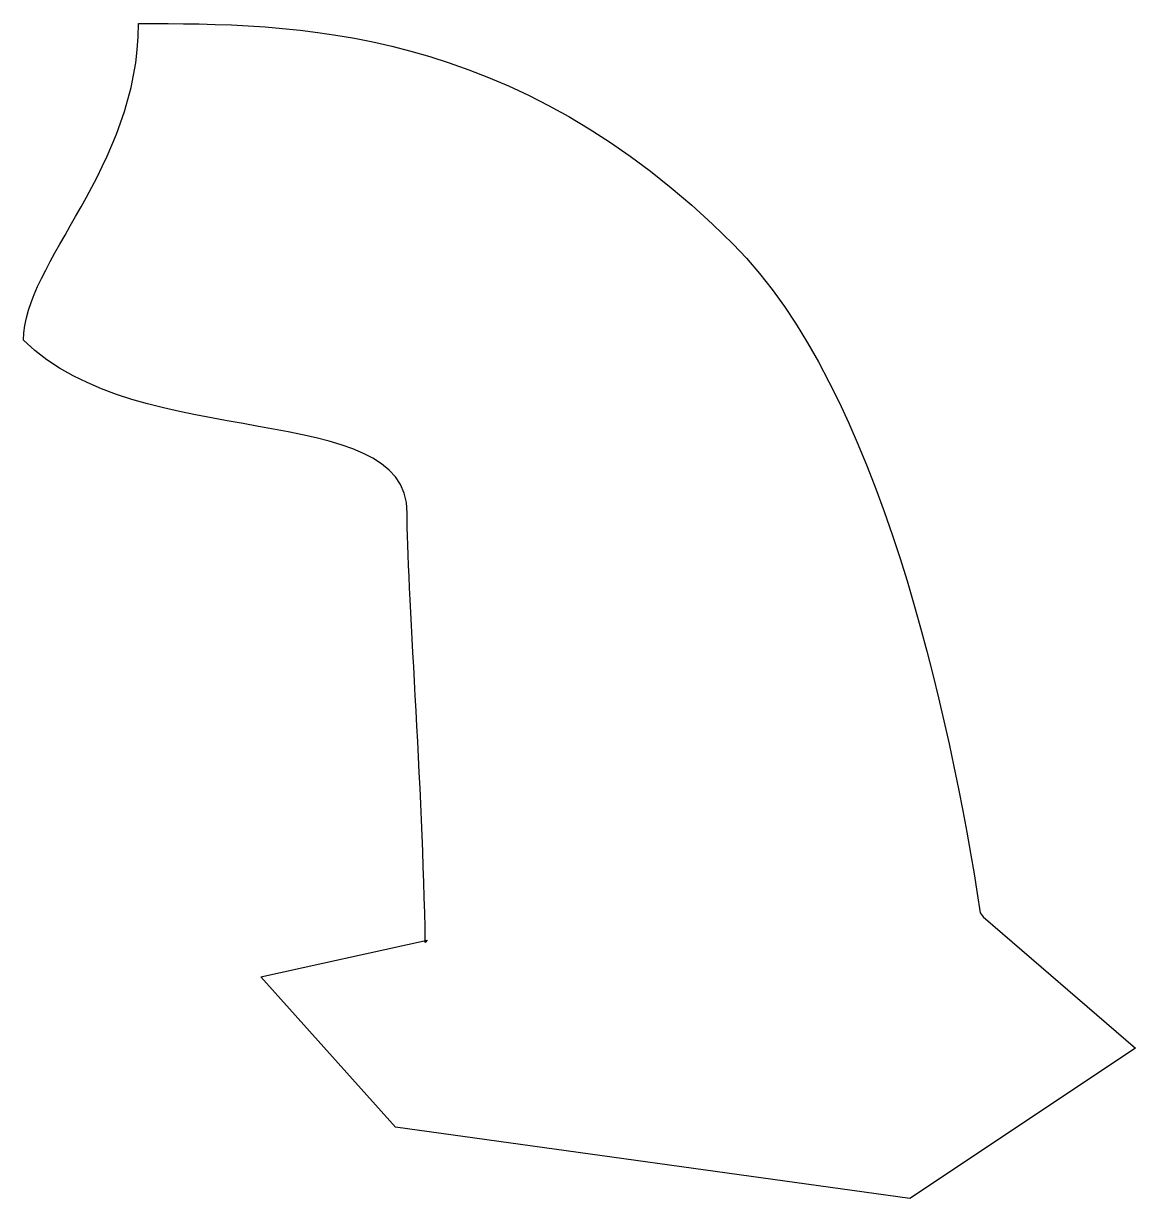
# Model space of a CAD drawing. Header units: centimetres. Extents: x -8.6 to 8.6, y -9 to 9.
import ezdxf

# ---------------------------------------------------------------- set-up
doc = ezdxf.new("R2010")
doc.units = ezdxf.units.CM
doc.header["$MEASUREMENT"] = 0
doc.layers.add('Camada 1', color=7, linetype='Continuous')

msp = doc.modelspace()

# ---------------------------------------------------------------- linework, layer by layer
at = {"layer": 'Camada 1'}
msp.add_open_spline([(-2.34621, -5.06468), (-2.34621, -5.06468), (-4.90328, -5.62967), (-4.90328, -5.62967), (-4.90328, -5.62967), (-4.90328, -5.62967), (-2.83236, -7.94414), (-2.83236, -7.94414), (-2.83236, -7.94414), (-2.83236, -7.94414), (5.08564, -9.04052), (5.08564, -9.04052), (5.08564, -9.04052), (5.08564, -9.04052), (8.55732, -6.72597), (8.55732, -6.72597), (8.55732, -6.72597), (8.55732, -6.72597), (6.21232, -4.70696), (6.21232, -4.70696), (6.21232, -4.70696), (6.21232, -4.70696), (6.16848, -4.64494), (6.16848, -4.64494), (6.16848, -4.64494), (5.69146, -1.54442), (4.60826, 3.40302), (2.36565, 5.64563), (2.36565, 5.64563), (-1.02927, 9.04055), (-4.42438, 9.04055), (-6.78605, 9.04055), (-6.78605, 9.04055), (-6.78605, 6.82651), (-8.5573, 5.3504), (-8.5573, 4.16962), (-8.5573, 4.16962), (-6.78605, 2.39842), (-2.65299, 3.28398), (-2.65299, 1.51278), (-2.65299, 1.51278), (-2.65299, 0.42098), (-2.4101, -2.70889), (-2.37359, -5.09903), (-2.37359, -5.09903), (-2.37359, -5.09903), (-2.34621, -5.06468), (-2.34621, -5.06468)], degree=3, knots=[0, 0, 0, 0, 0.07692308, 0.07692308, 0.07692308, 0.07692308, 0.15384615, 0.15384615, 0.15384615, 0.15384615, 0.23076923, 0.23076923, 0.23076923, 0.23076923, 0.30769231, 0.30769231, 0.30769231, 0.30769231, 0.38461538, 0.38461538, 0.38461538, 0.38461538, 0.46153846, 0.46153846, 0.46153846, 0.46153846, 0.53846154, 0.53846154, 0.53846154, 0.53846154, 0.61538462, 0.61538462, 0.61538462, 0.61538462, 0.69230769, 0.69230769, 0.69230769, 0.69230769, 0.76923077, 0.76923077, 0.76923077, 0.76923077, 0.84615385, 0.84615385, 0.84615385, 0.84615385, 1, 1, 1, 1], dxfattribs=at)

doc.saveas('drawing.dxf')
